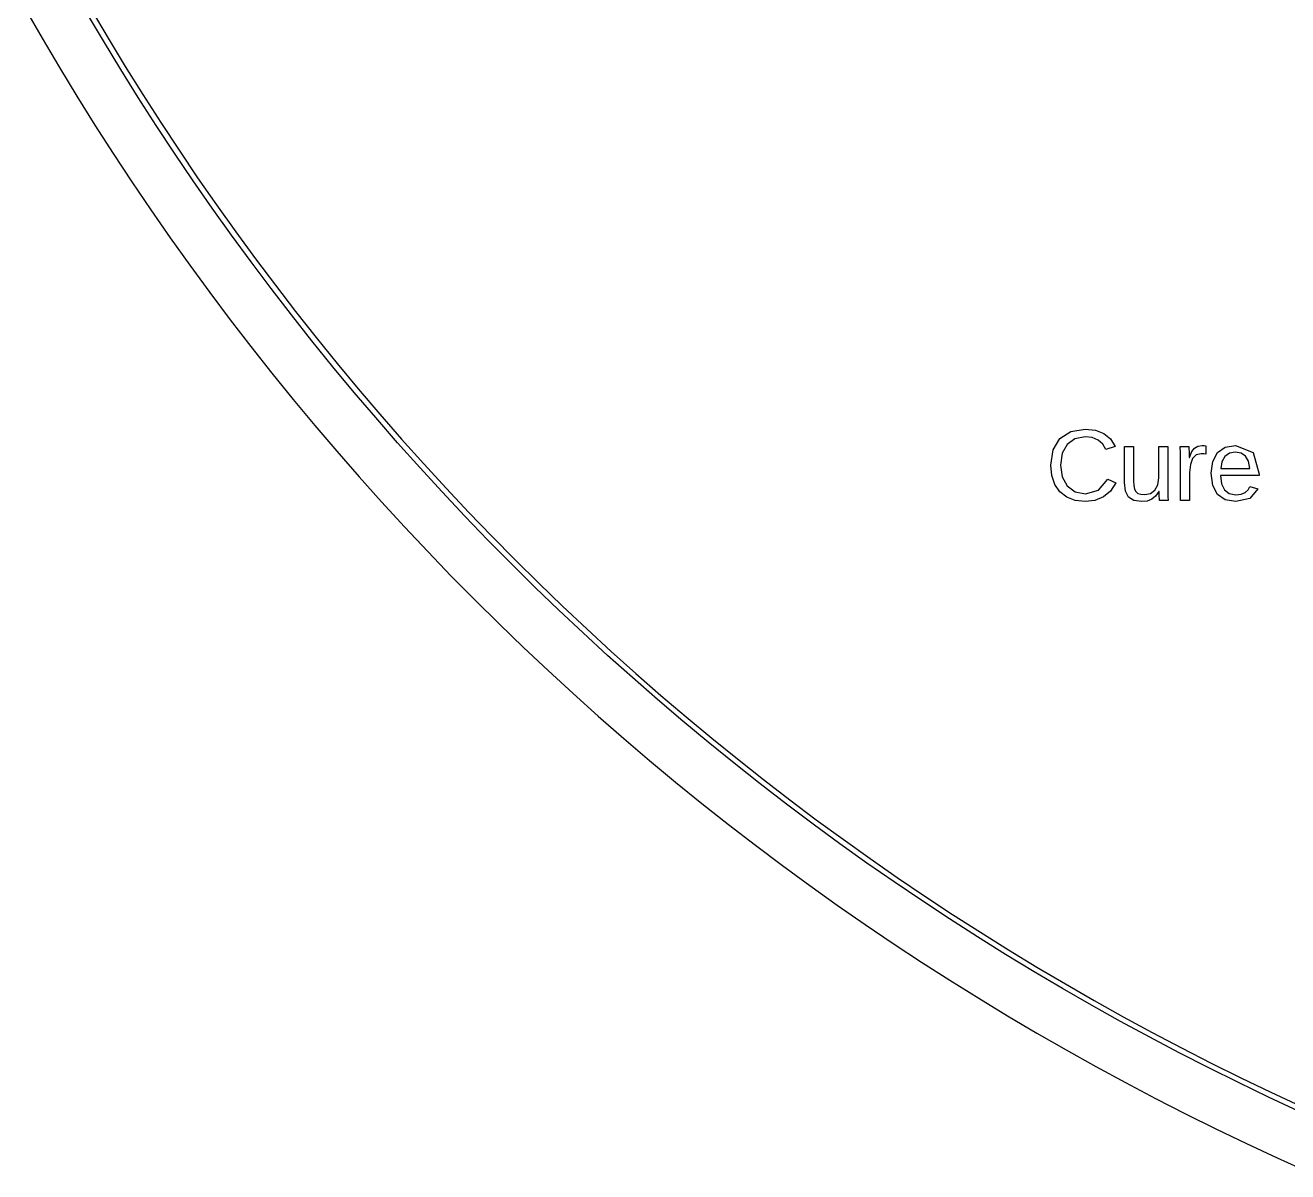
# Model space of a CAD drawing. Extents: x -16 to 132, y -40 to 113.
# Drawn here: x -11.34 to 23.66, y -33.12 to -1.35 of the extents above; entities that cross this region are included whole.
import ezdxf

# ---------------------------------------------------------------- set-up
doc = ezdxf.new("R2010")
doc.units = 0

msp = doc.modelspace()

# ---------------------------------------------------------------- linework, layer by layer
for p, q in [((-11.3412, -0.8931), (-10.8735, -1.70706)), ((-9.17355, -1.78264), (-9.64235, -0.98952)), ((-9.51276, -0.91399), (-9.04491, -1.70554)), ((-10.8735, -1.70706), (-10.3958, -2.51524)), ((-9.04491, -1.70554), (-8.56737, -2.49126)), ((-8.69507, -2.56995), (-9.17355, -1.78264)), ((-10.3958, -2.51524), (-9.90825, -3.31749)), ((-8.20695, -3.35133), (-8.69507, -2.56995)), ((-8.56737, -2.49126), (-8.08023, -3.27107)), ((-9.90825, -3.31749), (-9.41087, -4.11369)), ((-7.7093, -4.12665), (-8.20695, -3.35133)), ((-8.08023, -3.27107), (-7.58357, -4.04486)), ((-9.41087, -4.11369), (-8.90378, -4.90375)), ((-7.20216, -4.89581), (-7.7093, -4.12665)), ((-7.58357, -4.04486), (-7.07744, -4.81248)), ((-6.68562, -5.65869), (-7.20216, -4.89581)), ((-7.07744, -4.81248), (-6.56194, -5.57384)), ((-8.90378, -4.90375), (-8.38701, -5.6875)), ((-6.56194, -5.57384), (-6.03712, -6.32881)), ((-8.38701, -5.6875), (-7.86066, -6.46486)), ((-6.15976, -6.41518), (-6.68562, -5.65869)), ((-7.86066, -6.46486), (-7.32481, -7.2357)), ((-5.62465, -7.16516), (-6.15976, -6.41518)), ((-6.03712, -6.32881), (-5.50308, -7.07729)), ((-7.32481, -7.2357), (-6.77956, -7.99992)), ((-5.08038, -7.90851), (-5.62465, -7.16516)), ((-5.50308, -7.07729), (-4.9599, -7.81915)), ((-6.77956, -7.99992), (-6.22496, -8.75737)), ((-4.52704, -8.64513), (-5.08038, -7.90851)), ((-4.9599, -7.81915), (-4.40765, -8.55429)), ((-3.96469, -9.37489), (-4.52704, -8.64513)), ((-4.40765, -8.55429), (-3.84644, -9.28261)), ((-6.22496, -8.75737), (-5.6611, -9.50798)), ((-3.39343, -10.0977), (-3.96469, -9.37489)), ((-3.84644, -9.28261), (-3.27632, -10.004)), ((-5.6611, -9.50798), (-5.08809, -10.2516)), ((-2.81334, -10.8135), (-3.39343, -10.0977)), ((-3.27632, -10.004), (-2.69739, -10.7183)), ((-5.08809, -10.2516), (-4.50598, -10.9881)), ((-2.22452, -11.522), (-2.81334, -10.8135)), ((-2.69739, -10.7183), (-2.10974, -11.4255)), ((-4.50598, -10.9881), (-3.91489, -11.7175)), ((-1.62703, -12.2233), (-2.22452, -11.522)), ((-2.10974, -11.4255), (-1.51346, -12.1254)), ((-3.91489, -11.7175), (-3.31488, -12.4395)), ((-1.021, -12.9173), (-1.62703, -12.2233)), ((-1.51346, -12.1254), (-0.90863, -12.8179)), ((-3.31488, -12.4395), (-2.70605, -13.1541)), ((17.6424, -12.6052), (18.0404, -12.5389)), ((18.0404, -12.5389), (18.3268, -12.5694)), ((18.3268, -12.5694), (18.5619, -12.661)), ((-0.40649, -13.6037), (-1.021, -12.9173)), ((-0.90863, -12.8179), (-0.29535, -13.5029)), ((17.1521, -13.1193), (17.3414, -12.8038)), ((17.3414, -12.8038), (17.6424, -12.6052)), ((17.7547, -12.8075), (17.5384, -12.964)), ((18.0432, -12.7553), (17.7547, -12.8075)), ((18.2358, -12.7778), (18.0432, -12.7553)), ((18.4003, -12.8454), (18.2358, -12.7778)), ((18.5302, -12.9557), (18.4003, -12.8454)), ((18.5619, -12.661), (18.7436, -12.8125)), ((18.7436, -12.8125), (18.8698, -13.023)), ((-2.70605, -13.1541), (-2.08852, -13.8612)), ((17.089, -13.5361), (17.1521, -13.1193)), ((17.4032, -13.2114), (17.3581, -13.5361)), ((17.5384, -12.964), (17.4032, -13.2114)), ((18.6188, -13.1062), (18.5302, -12.9557)), ((18.8698, -13.023), (18.6188, -13.1062)), ((19.1325, -14.0215), (19.1325, -13.0216)), ((19.1325, -13.0216), (19.3835, -13.0216)), ((19.3835, -13.0216), (19.3835, -13.973)), ((20.0812, -13.8911), (20.0812, -13.0216)), ((20.0812, -13.0216), (20.3308, -13.0216)), ((20.3308, -13.0216), (20.3308, -14.2018)), ((20.6857, -13.2047), (20.6794, -13.0216)), ((20.6794, -13.0216), (20.9152, -13.0216)), ((20.6877, -13.3711), (20.6857, -13.2047)), ((20.9152, -13.0216), (20.9235, -13.2258)), ((20.9235, -13.2258), (20.9263, -13.3281)), ((20.9318, -13.3281), (20.996, -13.1658)), ((20.996, -13.1658), (21.0691, -13.0646)), ((21.1194, -13.2561), (21.0192, -13.3565)), ((21.0691, -13.0646), (21.1628, -13.0115)), ((21.2564, -13.2227), (21.1194, -13.2561)), ((21.1628, -13.0115), (21.2883, -12.9939)), ((21.3313, -13.2262), (21.2564, -13.2227)), ((21.2883, -12.9939), (21.3385, -12.9973)), ((21.3895, -13.2365), (21.3313, -13.2262)), ((21.3385, -12.9973), (21.3895, -13.0077)), ((21.3895, -13.0077), (21.3895, -13.2365)), ((21.5788, -13.4338), (21.7093, -13.1922)), ((21.7093, -13.1922), (21.9206, -13.0434)), ((22.0395, -13.2086), (21.9145, -13.2997)), ((21.9206, -13.0434), (22.2065, -12.9939)), ((22.2023, -13.1783), (22.0395, -13.2086)), ((22.3677, -13.2055), (22.2023, -13.1783)), ((22.2065, -12.9939), (22.7027, -13.1932)), ((22.4894, -13.2872), (22.3677, -13.2055)), ((22.5695, -13.4281), (22.4894, -13.2872)), ((22.7027, -13.1932), (22.868, -13.7913)), ((0.21638, -14.2825), (-0.40649, -13.6037)), ((-0.29535, -13.5029), (0.32628, -14.1804)), ((17.1173, -13.8272), (17.089, -13.5361)), ((17.3581, -13.5361), (17.4051, -13.8601)), ((20.6877, -14.5222), (20.6877, -13.3711)), ((20.9263, -13.3281), (20.9318, -13.3281)), ((20.9578, -13.5193), (20.9374, -13.74)), ((21.0192, -13.3565), (20.9578, -13.5193)), ((21.5352, -13.7622), (21.5788, -13.4338)), ((21.8329, -13.4437), (21.8001, -13.6332)), ((21.8001, -13.6332), (22.6101, -13.6332)), ((21.9145, -13.2997), (21.8329, -13.4437)), ((22.6101, -13.6332), (22.5695, -13.4281)), ((-2.08852, -13.8612), (-1.46234, -14.5606)), ((17.2021, -14.0763), (17.1173, -13.8272)), ((17.4051, -13.8601), (17.546, -14.1138)), ((18.4139, -14.2306), (18.6715, -13.9258)), ((18.6715, -13.9258), (18.8878, -14.034)), ((19.3835, -13.973), (19.3908, -14.1047)), ((20.0552, -14.0863), (20.0812, -13.8911)), ((20.9374, -13.74), (20.9374, -14.5222)), ((21.5788, -14.1051), (21.5352, -13.7622)), ((22.868, -13.8246), (21.7973, -13.8246)), ((21.7973, -13.8246), (21.824, -14.0531)), ((22.868, -13.7913), (22.868, -13.8246)), ((0.84755, -14.9536), (0.21638, -14.2825)), ((0.32628, -14.1804), (0.95619, -14.8502)), ((17.3407, -14.2781), (17.2021, -14.0763)), ((17.5308, -14.4272), (17.3407, -14.2781)), ((17.546, -14.1138), (17.767, -14.2776)), ((17.767, -14.2776), (18.0543, -14.3322)), ((18.0543, -14.3322), (18.4139, -14.2306)), ((18.7427, -14.2562), (18.5487, -14.4182)), ((18.8878, -14.034), (18.7427, -14.2562)), ((19.1611, -14.2644), (19.1325, -14.0215)), ((19.2469, -14.4272), (19.1611, -14.2644)), ((19.3908, -14.1047), (19.4127, -14.2032)), ((19.4127, -14.2032), (19.4505, -14.2736)), ((19.4505, -14.2736), (19.5056, -14.3211)), ((19.5056, -14.3211), (19.5843, -14.3481)), ((19.5843, -14.3481), (19.6928, -14.3571)), ((19.6928, -14.3571), (19.854, -14.3263)), ((19.854, -14.3263), (19.9771, -14.2337)), ((19.9771, -14.2337), (20.0552, -14.0863)), ((20.0881, -14.2656), (19.9953, -14.3982)), ((20.0923, -14.2656), (20.0881, -14.2656)), ((20.0949, -14.3577), (20.0923, -14.2656)), ((20.3308, -14.2018), (20.3329, -14.413)), ((21.7093, -14.3516), (21.5788, -14.1051)), ((21.824, -14.0531), (21.9041, -14.2226)), ((21.9041, -14.2226), (22.0355, -14.3277)), ((22.0355, -14.3277), (22.2162, -14.3627)), ((22.2162, -14.3627), (22.3624, -14.3464)), ((22.3624, -14.3464), (22.4762, -14.2975)), ((22.4762, -14.2975), (22.5582, -14.2237)), ((22.5582, -14.2237), (22.6087, -14.1325)), ((22.8278, -14.1949), (22.6077, -14.4612)), ((22.6087, -14.1325), (22.8278, -14.1949)), ((-1.46234, -14.5606), (-0.82764, -15.2523)), ((17.7664, -14.5192), (17.5308, -14.4272)), ((18.0418, -14.5499), (17.7664, -14.5192)), ((18.3128, -14.517), (18.0418, -14.5499)), ((18.5487, -14.4182), (18.3128, -14.517)), ((19.3945, -14.5192), (19.2469, -14.4272)), ((19.6082, -14.5499), (19.3945, -14.5192)), ((19.7623, -14.5338), (19.6082, -14.5499)), ((19.8891, -14.4854), (19.7623, -14.5338)), ((19.9953, -14.3982), (19.8891, -14.4854)), ((20.0971, -14.4147), (20.0949, -14.3577)), ((20.099, -14.452), (20.0971, -14.4147)), ((20.1006, -14.4847), (20.099, -14.452)), ((20.102, -14.5094), (20.1006, -14.4847)), ((20.1033, -14.5222), (20.102, -14.5094)), ((20.3391, -14.5222), (20.1033, -14.5222)), ((20.3329, -14.413), (20.3391, -14.5222)), ((20.9374, -14.5222), (20.6877, -14.5222)), ((21.923, -14.5003), (21.7093, -14.3516)), ((22.2162, -14.5499), (21.923, -14.5003)), ((22.6077, -14.4612), (22.2162, -14.5499)), ((1.48691, -15.617), (0.84755, -14.9536)), ((0.95619, -14.8502), (1.59427, -15.5122)), ((-0.82764, -15.2523), (-0.18448, -15.9362)), ((2.13437, -16.2724), (1.48691, -15.617)), ((1.59427, -15.5122), (2.24043, -16.1664)), ((-0.18448, -15.9362), (0.46699, -16.6122)), ((2.78981, -16.9199), (2.13437, -16.2724)), ((2.24043, -16.1664), (2.89456, -16.8125)), ((0.46699, -16.6122), (1.12674, -17.28)), ((3.45314, -17.5592), (2.78981, -16.9199)), ((2.89456, -16.8125), (3.55658, -17.4506)), ((1.12674, -17.28), (1.79462, -17.9398)), ((3.55658, -17.4506), (4.22638, -18.0805)), ((4.12428, -18.1904), (3.45314, -17.5592)), ((1.79462, -17.9398), (2.47055, -18.5913)), ((4.80312, -18.8133), (4.12428, -18.1904)), ((4.22638, -18.0805), (4.90385, -18.7021)), ((2.47055, -18.5913), (3.15443, -19.2344)), ((5.48953, -19.4278), (4.80312, -18.8133)), ((4.90385, -18.7021), (5.5889, -19.3154)), ((3.15443, -19.2344), (3.84615, -19.8691)), ((6.18346, -20.0338), (5.48953, -19.4278)), ((5.5889, -19.3154), (6.28143, -19.9203)), ((3.84615, -19.8691), (4.54559, -20.4953)), ((6.28143, -19.9203), (6.98132, -20.5165)), ((6.88475, -20.6313), (6.18346, -20.0338)), ((4.54559, -20.4953), (5.25269, -21.1129)), ((7.59332, -21.2201), (6.88475, -20.6313)), ((6.98132, -20.5165), (7.68849, -21.1042)), ((5.25269, -21.1129), (5.96729, -21.7217)), ((8.30908, -21.8002), (7.59332, -21.2201)), ((7.68849, -21.1042), (8.4028, -21.6831)), ((8.4028, -21.6831), (9.12418, -22.2532)), ((5.96729, -21.7217), (6.68932, -22.3217)), ((9.03189, -22.3715), (8.30908, -21.8002)), ((6.68932, -22.3217), (7.41866, -22.9128)), ((9.76166, -22.9338), (9.03189, -22.3715)), ((9.12418, -22.2532), (9.85249, -22.8145)), ((7.41866, -22.9128), (8.15518, -23.4949)), ((10.4983, -23.4872), (9.76166, -22.9338)), ((9.85249, -22.8145), (10.5876, -23.3667)), ((10.5876, -23.3667), (11.3295, -23.9099)), ((8.15518, -23.4949), (8.8988, -24.0679)), ((11.2416, -24.0314), (10.4983, -23.4872)), ((8.8988, -24.0679), (9.64941, -24.6318)), ((11.9916, -24.5666), (11.2416, -24.0314)), ((11.3295, -23.9099), (12.078, -24.4439)), ((12.078, -24.4439), (12.8329, -24.9687)), ((9.64941, -24.6318), (10.4069, -25.1864)), ((12.7481, -25.0924), (11.9916, -24.5666)), ((10.4069, -25.1864), (11.1711, -25.7316)), ((13.511, -25.609), (12.7481, -25.0924)), ((12.8329, -24.9687), (13.5943, -25.4842)), ((13.5943, -25.4842), (14.3619, -25.9904)), ((11.1711, -25.7316), (11.9419, -26.2675)), ((14.2801, -26.1161), (13.511, -25.609)), ((15.0555, -26.6138), (14.2801, -26.1161)), ((14.3619, -25.9904), (15.1357, -26.487)), ((11.9419, -26.2675), (12.7193, -26.7938)), ((15.1357, -26.487), (15.9155, -26.9742)), ((12.7193, -26.7938), (13.503, -27.3106)), ((15.8368, -27.1019), (15.0555, -26.6138)), ((16.6241, -27.5804), (15.8368, -27.1019)), ((15.9155, -26.9742), (16.7012, -27.4517)), ((13.503, -27.3106), (14.2931, -27.8177)), ((17.4173, -28.0491), (16.6241, -27.5804)), ((16.7012, -27.4517), (17.4928, -27.9196)), ((14.2931, -27.8177), (15.0893, -28.315)), ((17.4928, -27.9196), (18.29, -28.3777)), ((15.0893, -28.315), (15.8915, -28.8026)), ((18.2161, -28.5082), (17.4173, -28.0491)), ((19.0205, -28.9574), (18.2161, -28.5082)), ((18.29, -28.3777), (19.0928, -28.8259)), ((15.8915, -28.8026), (16.6997, -29.2803)), ((19.8303, -29.3966), (19.0205, -28.9574)), ((19.0928, -28.8259), (19.901, -29.2643)), ((16.6997, -29.2803), (17.5137, -29.748)), ((20.6455, -29.8259), (19.8303, -29.3966)), ((19.901, -29.2643), (20.7145, -29.6928)), ((17.5137, -29.748), (18.3333, -30.2057)), ((20.7145, -29.6928), (21.5333, -30.1112)), ((21.4658, -30.2452), (20.6455, -29.8259)), ((18.3333, -30.2057), (19.1586, -30.6534)), ((22.2913, -30.6544), (21.4658, -30.2452)), ((21.5333, -30.1112), (22.3571, -30.5196)), ((19.1586, -30.6534), (19.9892, -31.0908)), ((23.1217, -31.0534), (22.2913, -30.6544)), ((22.3571, -30.5196), (23.1858, -30.9178)), ((19.9892, -31.0908), (20.8251, -31.518)), ((23.957, -31.4422), (23.1217, -31.0534)), ((23.1858, -30.9178), (24.0194, -31.3058)), ((20.8251, -31.518), (21.6663, -31.935)), ((21.6663, -31.935), (22.5124, -32.3416)), ((22.5124, -32.3416), (23.3635, -32.7377)), ((23.3635, -32.7377), (24.2194, -33.1234))]:
    msp.add_line(p, q)

doc.saveas('drawing.dxf')
